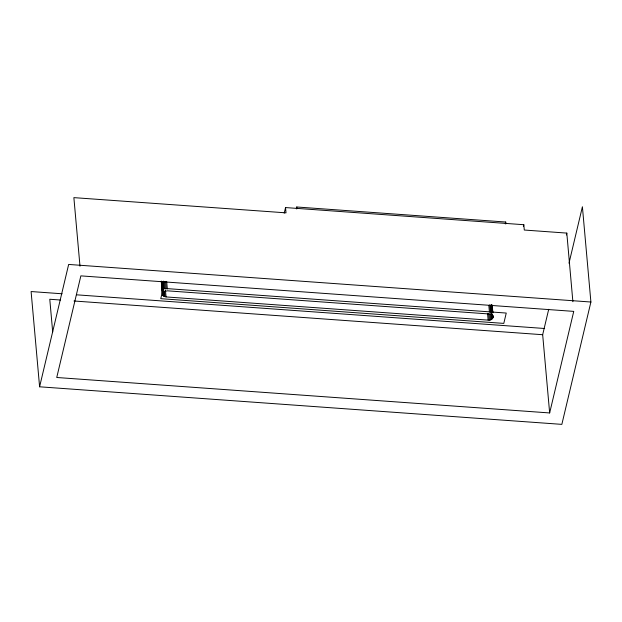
<?xml version="1.0" encoding="UTF-8"?>
<svg xmlns="http://www.w3.org/2000/svg" width="622" height="622" viewBox="0 0 622 622"><rect width="100%" height="100%" fill="white"/><g stroke="black" fill="none" stroke-linecap="round" stroke-linejoin="round"><path stroke-width="0.93" d="M162.459 293.568L164.231 291.508L167.489 290.832L489.6 314.009C495.353 313.978 492.951 321.364 488.146 320.105L166.043 296.927L163.205 295.815L162.42 294.369L161.362 281.284M549.654 412.946L573.748 311.381L80.86 275.873L56.742 377.492L549.654 412.946L542.672 334.714L548.705 309.313M590.9 302.02L561.845 424.367L39.598 386.798L68.653 264.443L590.9 302.02L582.402 206.768L568.99 263.238M284.215 213.19L285.545 207.569L523.817 224.713L524.292 230.031L566.805 233.095L572.885 301.717M296.329 208.852L296.764 206.994L505.733 222.023L505.896 223.827M505.289 223.889L505.733 222.023M523.374 226.587L523.817 224.713M566.354 234.976L566.805 233.095M62.107 293.778L31.1 291.547L39.598 386.798M76.638 294.82L544.623 328.494M60.427 300.022L49.776 299.252L52.699 332.094M73.987 300.994L542.672 334.714M492.212 305.223L492.881 312.788M492.08 305.075L492.756 312.641M493.013 315.478L493.184 317.368M492.041 305.402L492.71 312.967M491.668 304.912L491.831 306.802M492.507 314.367L492.849 318.145M491.504 304.726L492.181 312.283M491.815 314.126L492.243 318.845M490.812 305.122L491.652 314.569M490.898 313.76L491.403 319.428M489.841 304.741L490.517 312.298M489.895 314.18L490.4 319.848M488.838 305.503L489.428 312.12M488.698 313.465L489.289 320.081M487.555 313.488L488.146 320.105M296.764 206.994L296.927 208.79M285.545 207.569L286.019 212.848L73.87 197.633L79.997 266.216M166.649 281.377L167.318 288.942M165.506 281.408L166.183 288.966M165.452 290.311L166.043 296.927M164.395 281.634L165.071 289.199M164.449 291.073L164.954 296.748M163.306 281.113L163.975 288.67M163.563 291.64L163.983 296.367M162.466 281.688L163.399 292.091M162.871 292.037L163.205 295.815M161.782 281.447L162.793 292.791M161.58 282.847L162 287.574M162.171 289.463L162.676 295.139M161.238 281.136L162.42 294.369M163.213 288.328L160.756 298.677L503.789 323.393L506.246 313.053L163.213 288.328"/></g></svg>
